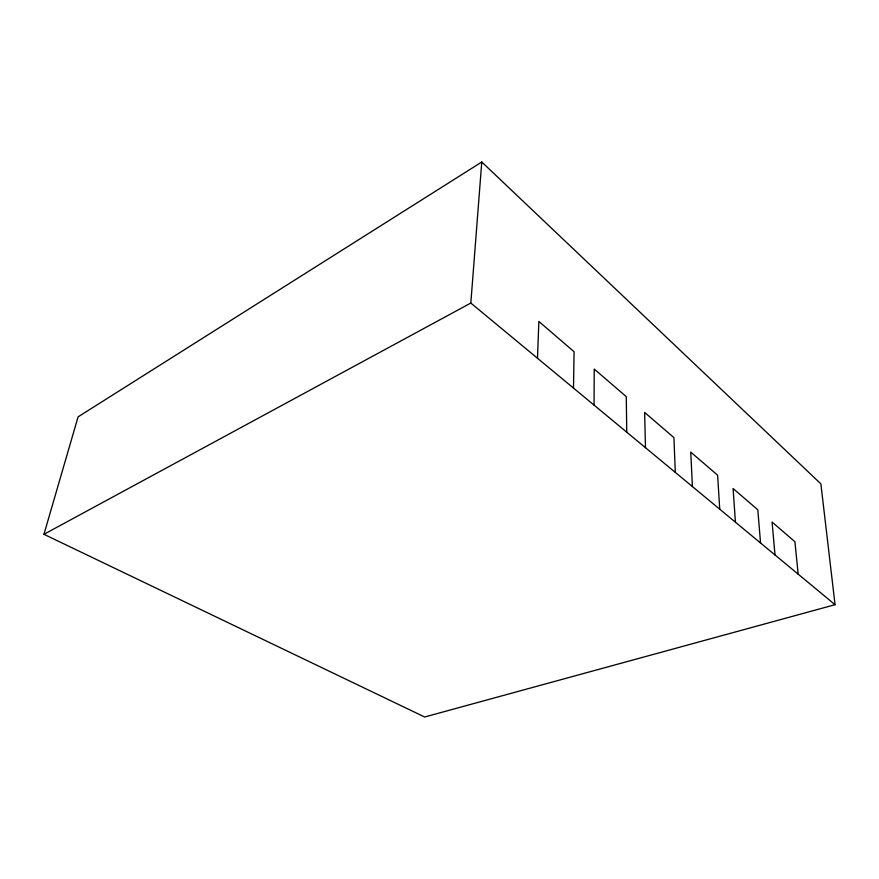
<?xml version="1.0" encoding="UTF-8"?>
<svg xmlns="http://www.w3.org/2000/svg" width="879" height="879" viewBox="0 0 879 879"><rect width="100%" height="100%" fill="white"/><g stroke="black" fill="none" stroke-linecap="round" stroke-linejoin="round"><path stroke-width="1.32" d="M594.061 405.109L594.215 369.059L626.266 396.638L626.76 432.182M573.493 388.078L574.075 351.732L538.849 321.428L537.487 358.258M835.05 604.697L470.825 303.046L481.769 162L78.088 416.855L43.95 534.3L424.656 717L835.05 604.697L820.876 483.857L481.769 162M43.95 534.3L470.825 303.046M798.165 574.152L794.913 541.717L772.07 522.06L775.003 554.968M760.544 542.991L757.808 509.787L733.075 488.515L735.437 522.192M719.736 509.183L717.616 475.209L690.751 452.103L692.421 486.57M675.303 472.397L673.929 437.632L644.637 412.438L645.483 447.697"/></g></svg>
